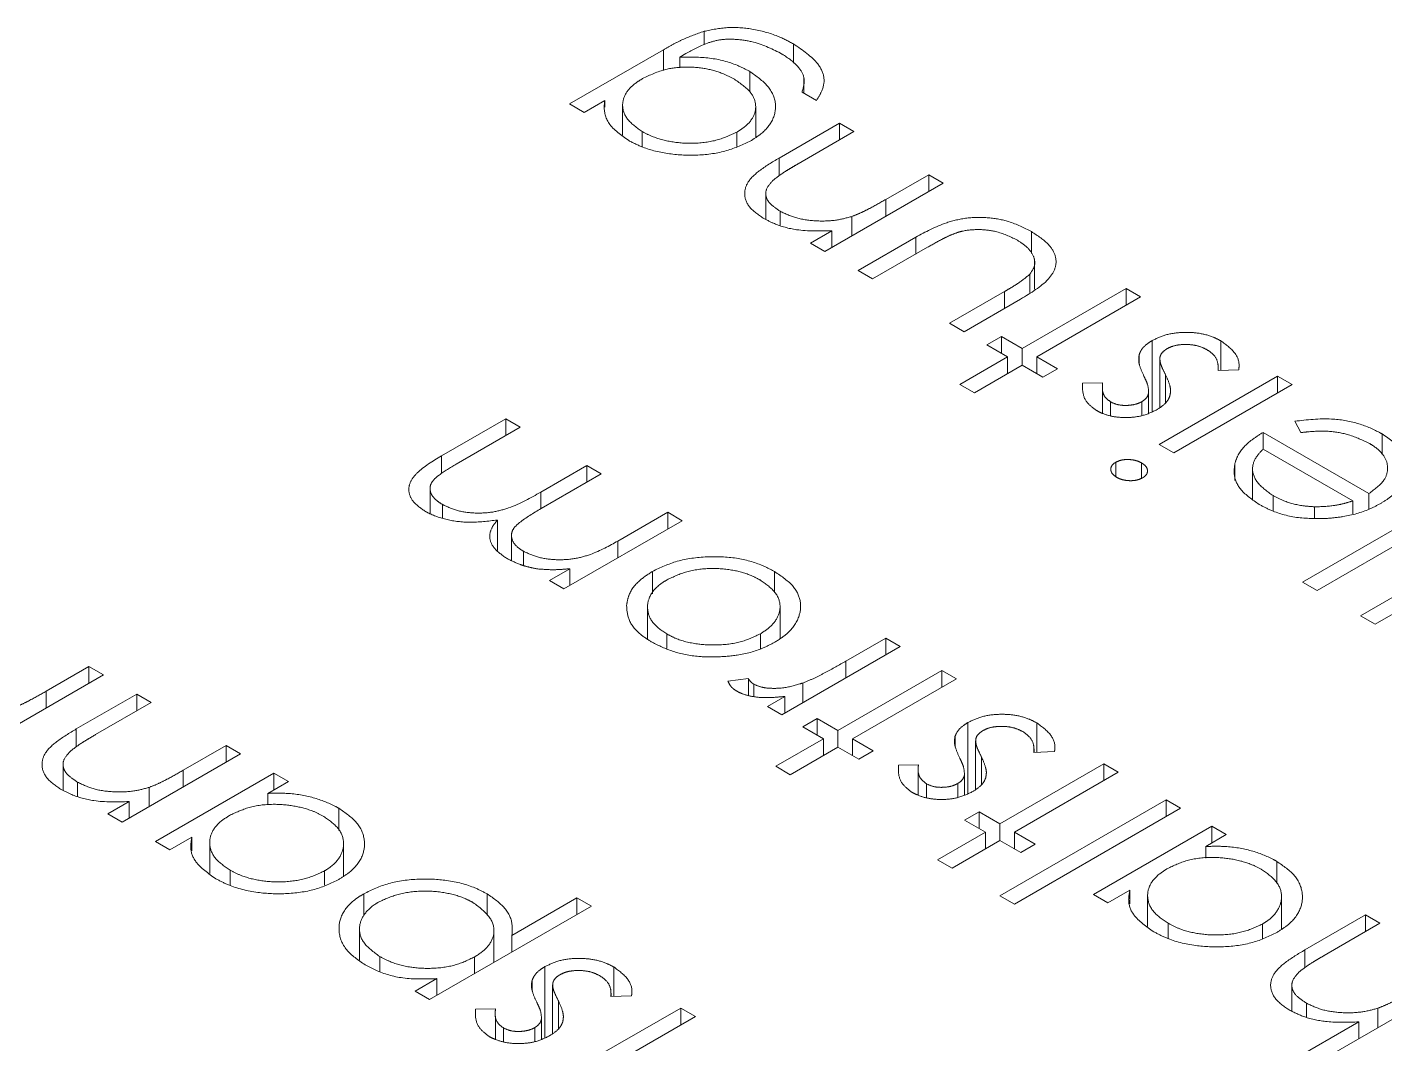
# Paper-space layout 'Blatt1' of a CAD drawing. Header units: millimetres. Extents: x 0 to 1189, y 0 to 841.
# Drawn here: x 925.444 to 926.071, y 253.261 to 253.731 of the extents above; entities that cross this region are included whole.
import ezdxf

# ---------------------------------------------------------------- set-up
doc = ezdxf.new("R2010")
doc.units = ezdxf.units.MM
doc.linetypes.add('PHANTOM', pattern=[12.7, 6.35, -1.27, 1.27, -1.27, 1.27, -1.27])

psp = doc.layouts.new('Blatt1')

# ---------------------------------------------------------------- linework, layer by layer
at = {"color": 7, "linetype": 'PHANTOM', "lineweight": 18}
for p, q in [((925.75674, 253.72885), (925.75674, 253.72261)), ((925.69457, 253.69526), (925.73797, 253.72032)), ((925.74549, 253.71691), (925.74833, 253.71854)), ((925.79808, 253.72302), (925.79808, 253.71407)), ((925.74549, 253.71691), (925.74549, 253.71201)), ((925.77783, 253.71034), (925.77783, 253.70089)), ((925.80285, 253.70032), (925.80285, 253.70748)), ((925.80874, 253.69692), (925.80202, 253.7008)), ((925.70128, 253.69138), (925.69457, 253.69526)), ((925.71085, 253.69691), (925.70128, 253.69138)), ((925.71085, 253.69691), (925.71085, 253.69372)), ((925.71911, 253.69482), (925.71911, 253.68083)), ((925.78059, 253.67978), (925.78059, 253.69424)), ((925.72815, 253.67546), (925.72815, 253.68252)), ((925.77189, 253.6823), (925.77189, 253.67564)), ((925.79137, 253.67028), (925.81929, 253.6864)), ((925.82601, 253.68252), (925.80029, 253.66767)), ((925.81929, 253.6864), (925.82601, 253.68252)), ((925.81929, 253.6864), (925.81929, 253.67865)), ((925.84078, 253.65117), (925.86055, 253.66258)), ((925.86055, 253.66258), (925.86727, 253.65871)), ((925.86055, 253.66258), (925.86055, 253.65483)), ((925.86727, 253.65871), (925.81258, 253.62714)), ((925.78525, 253.65344), (925.78525, 253.64191)), ((925.79198, 253.64567), (925.79198, 253.63922)), ((925.82507, 253.64329), (925.82507, 253.63434)), ((925.80586, 253.63101), (925.81573, 253.63671)), ((925.81573, 253.63671), (925.81573, 253.62895)), ((925.81258, 253.62714), (925.80586, 253.63101)), ((925.82793, 253.61827), (925.85455, 253.63364)), ((925.908, 253.6363), (925.908, 253.62611)), ((925.86001, 253.62904), (925.83464, 253.6144)), ((925.83464, 253.6144), (925.82793, 253.61827)), ((925.90943, 253.60974), (925.90943, 253.62328)), ((925.90723, 253.61654), (925.90723, 253.60816)), ((925.87014, 253.5939), (925.89551, 253.60855)), ((925.90372, 253.58227), (925.9517, 253.60997)), ((925.95841, 253.60609), (925.91044, 253.5784)), ((925.9517, 253.60997), (925.95841, 253.60609)), ((925.9517, 253.60997), (925.9517, 253.60221)), ((925.90299, 253.60511), (925.87686, 253.59003)), ((925.87686, 253.59003), (925.87014, 253.5939)), ((925.88741, 253.58393), (925.89413, 253.58781)), ((925.89413, 253.58781), (925.90372, 253.58227)), ((925.89413, 253.58006), (925.89413, 253.58781)), ((925.89701, 253.5784), (925.88741, 253.58393)), ((925.90372, 253.58227), (925.90372, 253.57452)), ((925.96372, 253.58589), (925.96372, 253.55307)), ((925.99554, 253.58576), (925.99554, 253.57215)), ((925.87494, 253.56566), (925.89701, 253.5784)), ((925.90372, 253.57452), (925.88166, 253.56178)), ((925.89701, 253.5784), (925.89701, 253.57064)), ((925.91332, 253.56898), (925.90372, 253.57452)), ((925.91044, 253.5784), (925.92003, 253.57286)), ((925.91044, 253.5784), (925.91044, 253.57064)), ((925.95781, 253.57954), (925.95781, 253.57544)), ((925.9673, 253.57744), (925.9673, 253.55496)), ((925.92003, 253.57286), (925.91332, 253.56898)), ((925.96705, 253.53796), (926.02173, 253.56953)), ((926.00377, 253.57246), (925.99425, 253.5721)), ((925.99431, 253.57211), (925.99431, 253.5737)), ((926.02173, 253.56953), (926.02845, 253.56566)), ((926.02173, 253.56953), (926.02173, 253.56178)), ((925.88166, 253.56178), (925.87494, 253.56566)), ((925.93165, 253.56627), (925.9409, 253.56635)), ((925.94084, 253.56304), (925.94084, 253.5523)), ((925.96216, 253.56166), (925.96216, 253.55244)), ((926.02845, 253.56566), (925.97376, 253.53409)), ((925.94459, 253.55757), (925.94459, 253.55123)), ((925.95906, 253.55772), (925.95906, 253.55122)), ((925.63549, 253.53266), (925.66511, 253.54976)), ((925.66511, 253.54976), (925.67183, 253.54588)), ((925.66511, 253.54976), (925.66511, 253.54201)), ((925.67183, 253.54588), (925.64218, 253.52876)), ((926.01502, 253.5435), (926.06395, 253.51525)), ((926.01502, 253.5435), (926.01502, 253.53575)), ((926.0325, 253.54338), (926.02966, 253.54863)), ((926.07002, 253.53321), (926.07002, 253.54277)), ((925.97376, 253.53409), (925.96705, 253.53796)), ((926.01502, 253.53575), (926.05653, 253.51178)), ((925.68126, 253.51588), (925.70253, 253.52816)), ((925.70925, 253.52428), (925.68144, 253.50823)), ((925.70253, 253.52816), (925.70925, 253.52428)), ((925.70253, 253.52816), (925.70253, 253.52041)), ((925.94693, 253.52967), (925.94693, 253.5231)), ((925.95892, 253.52936), (925.95892, 253.52229)), ((926.00199, 253.52911), (926.00199, 253.52118)), ((926.0102, 253.52602), (926.0102, 253.51265)), ((925.63017, 253.51815), (925.63017, 253.50598)), ((926.03325, 253.47427), (926.11, 253.51858)), ((926.01962, 253.50721), (926.01962, 253.51426)), ((926.11672, 253.5147), (926.03996, 253.47039)), ((926.05653, 253.51178), (926.05653, 253.50587)), ((926.06395, 253.51525), (926.06395, 253.50798)), ((925.63587, 253.51015), (925.63587, 253.50394)), ((925.71694, 253.49327), (925.73995, 253.50656)), ((925.73995, 253.50656), (925.74666, 253.50268)), ((925.73995, 253.50656), (925.73995, 253.4988)), ((926.03884, 253.50908), (926.03884, 253.5039)), ((925.66125, 253.50299), (925.66125, 253.48884)), ((925.74666, 253.50268), (925.69198, 253.47111)), ((925.66782, 253.49672), (925.66782, 253.48424)), ((925.67333, 253.48852), (925.67333, 253.48196)), ((925.68526, 253.47499), (925.69477, 253.48047)), ((925.69477, 253.48047), (925.69477, 253.47272)), ((925.69198, 253.47111), (925.68526, 253.47499)), ((925.7329, 253.47923), (925.7329, 253.46884)), ((925.78933, 253.47916), (925.78933, 253.46952)), ((926.03996, 253.47039), (926.03325, 253.47427)), ((926.06011, 253.45876), (926.08218, 253.4715)), ((926.08889, 253.46762), (926.06683, 253.45488)), ((925.73064, 253.46285), (925.73064, 253.44793)), ((925.79186, 253.44823), (925.79186, 253.46288)), ((926.06683, 253.45488), (926.06011, 253.45876)), ((925.73947, 253.44354), (925.73947, 253.45034)), ((925.78284, 253.45045), (925.78284, 253.44349)), ((925.82231, 253.43779), (925.84069, 253.4484)), ((925.84069, 253.4484), (925.8474, 253.44453)), ((925.84069, 253.4484), (925.84069, 253.44065)), ((925.8474, 253.44453), (925.79272, 253.41295)), ((925.47927, 253.4314), (925.42458, 253.39983)), ((925.45278, 253.42386), (925.47255, 253.43528)), ((925.47255, 253.43528), (925.47927, 253.4314)), ((925.47255, 253.43528), (925.47255, 253.42752)), ((925.76773, 253.42844), (925.77723, 253.42967)), ((925.77723, 253.42199), (925.77723, 253.42967)), ((925.81862, 253.40575), (925.86659, 253.43345)), ((925.87331, 253.42957), (925.82534, 253.40188)), ((925.86659, 253.43345), (925.87331, 253.42957)), ((925.86659, 253.43345), (925.86659, 253.42569)), ((925.77969, 253.42712), (925.77969, 253.42135)), ((925.80234, 253.42765), (925.80234, 253.41851)), ((925.46669, 253.40641), (925.49462, 253.42254)), ((925.50134, 253.41866), (925.47561, 253.40381)), ((925.49462, 253.42254), (925.50134, 253.41866)), ((925.49462, 253.42254), (925.49462, 253.41478)), ((925.786, 253.41683), (925.79405, 253.42148)), ((925.79405, 253.42148), (925.79405, 253.41373)), ((925.79272, 253.41295), (925.786, 253.41683)), ((925.80231, 253.40742), (925.80903, 253.41129)), ((925.80903, 253.41129), (925.81862, 253.40575)), ((925.80903, 253.40354), (925.80903, 253.41129)), ((925.81191, 253.40188), (925.80231, 253.40742)), ((925.81862, 253.40575), (925.81862, 253.398)), ((925.87862, 253.40937), (925.87862, 253.37655)), ((925.91044, 253.40924), (925.91044, 253.39563)), ((925.5161, 253.38731), (925.53588, 253.39872)), ((925.53588, 253.39872), (925.54259, 253.39484)), ((925.53588, 253.39872), (925.53588, 253.39097)), ((925.78984, 253.38914), (925.81191, 253.40188)), ((925.81191, 253.40188), (925.81191, 253.39412)), ((925.82534, 253.40188), (925.83493, 253.39634)), ((925.82534, 253.40188), (925.82534, 253.39412)), ((925.87271, 253.40302), (925.87271, 253.39892)), ((925.8822, 253.40092), (925.8822, 253.37844)), ((925.54259, 253.39484), (925.48791, 253.36327)), ((925.81862, 253.398), (925.79655, 253.38526)), ((925.82822, 253.39246), (925.81862, 253.398)), ((925.83493, 253.39634), (925.82822, 253.39246)), ((925.91867, 253.39594), (925.90915, 253.39559)), ((925.90921, 253.39559), (925.90921, 253.39718)), ((925.46058, 253.38958), (925.46058, 253.37805)), ((925.50326, 253.35441), (925.55794, 253.38598)), ((925.55794, 253.38598), (925.56466, 253.3821)), ((925.55794, 253.37823), (925.55794, 253.38598)), ((925.79655, 253.38526), (925.78984, 253.38914)), ((925.84655, 253.38975), (925.8558, 253.38983)), ((925.85574, 253.38652), (925.85574, 253.37579)), ((925.89346, 253.36255), (925.94143, 253.39025)), ((925.94814, 253.38637), (925.90017, 253.35868)), ((925.94143, 253.39025), (925.94814, 253.38637)), ((925.94143, 253.39025), (925.94143, 253.38249)), ((925.46731, 253.38181), (925.46731, 253.37536)), ((925.50039, 253.37943), (925.50039, 253.37048)), ((925.56466, 253.3821), (925.5552, 253.37664)), ((925.85949, 253.38106), (925.85949, 253.37472)), ((925.87395, 253.3812), (925.87395, 253.3747)), ((925.87706, 253.38514), (925.87706, 253.37592)), ((925.5552, 253.37664), (925.5552, 253.37127)), ((925.89346, 253.32932), (925.97021, 253.37363)), ((925.97021, 253.37363), (925.97693, 253.36975)), ((925.97021, 253.37363), (925.97021, 253.36588)), ((925.48119, 253.36715), (925.49105, 253.37284)), ((925.48791, 253.36327), (925.48119, 253.36715)), ((925.49105, 253.37284), (925.49105, 253.36509)), ((925.58796, 253.36976), (925.58796, 253.35945)), ((925.87715, 253.36421), (925.88386, 253.36809)), ((925.88386, 253.36809), (925.89346, 253.36255)), ((925.88386, 253.36034), (925.88386, 253.36809)), ((925.97693, 253.36975), (925.90017, 253.32544)), ((925.88674, 253.35868), (925.87715, 253.36421)), ((925.89346, 253.36255), (925.89346, 253.3548)), ((925.93663, 253.32987), (925.99132, 253.36145)), ((925.99132, 253.36145), (925.99803, 253.35757)), ((925.99132, 253.35369), (925.99132, 253.36145)), ((925.50997, 253.35053), (925.50326, 253.35441)), ((925.52009, 253.35638), (925.50997, 253.35053)), ((925.52009, 253.35638), (925.52009, 253.35008)), ((925.86467, 253.34594), (925.88674, 253.35868)), ((925.89346, 253.3548), (925.87139, 253.34206)), ((925.88674, 253.35868), (925.88674, 253.35092)), ((925.90305, 253.34926), (925.89346, 253.3548)), ((925.90017, 253.35868), (925.90977, 253.35314)), ((925.90017, 253.35868), (925.90017, 253.35092)), ((925.99803, 253.35757), (925.98858, 253.35211)), ((925.52832, 253.35389), (925.52832, 253.33961)), ((925.59019, 253.33836), (925.59019, 253.3534)), ((925.90977, 253.35314), (925.90305, 253.34926)), ((925.98858, 253.35211), (925.98858, 253.34673)), ((925.87139, 253.34206), (925.86467, 253.34594)), ((926.02133, 253.34523), (926.02133, 253.33492)), ((925.53777, 253.33416), (925.53777, 253.34114)), ((925.58137, 253.3408), (925.58137, 253.33416)), ((925.59953, 253.33023), (925.59953, 253.32019)), ((925.65653, 253.33018), (925.65653, 253.3203)), ((925.90017, 253.32544), (925.89346, 253.32932)), ((925.94335, 253.326), (925.93663, 253.32987)), ((925.95347, 253.33184), (925.94335, 253.326)), ((925.95347, 253.33184), (925.95347, 253.32554)), ((925.96169, 253.32936), (925.96169, 253.31508)), ((925.70474, 253.3245), (925.6299, 253.2813)), ((925.66796, 253.31103), (925.69802, 253.32838)), ((925.69802, 253.32838), (925.70474, 253.3245)), ((925.69802, 253.32838), (925.69802, 253.32062)), ((926.02356, 253.31383), (926.02356, 253.32887)), ((926.03439, 253.30434), (926.06232, 253.32046)), ((926.06232, 253.32046), (926.06903, 253.31658)), ((926.06232, 253.32046), (926.06232, 253.31271)), ((925.59752, 253.31388), (925.59752, 253.29952)), ((925.65965, 253.29848), (925.65965, 253.31326)), ((925.66796, 253.31103), (925.66796, 253.30327)), ((925.97114, 253.30962), (925.97114, 253.3166)), ((926.01475, 253.31626), (926.01475, 253.30963)), ((926.06903, 253.31658), (926.04331, 253.30173)), ((925.6069, 253.29438), (925.6069, 253.30122)), ((925.65065, 253.30103), (925.65065, 253.29328)), ((925.68318, 253.29655), (925.68318, 253.26372)), ((925.71501, 253.29642), (925.71501, 253.28281)), ((926.11029, 253.29277), (926.03353, 253.24846)), ((925.62319, 253.28518), (925.6333, 253.29102)), ((925.6333, 253.29102), (925.6333, 253.28326)), ((925.67727, 253.2902), (925.67727, 253.2861)), ((925.68676, 253.28809), (925.68676, 253.26562)), ((926.02832, 253.28749), (926.02832, 253.276)), ((925.6299, 253.2813), (925.62319, 253.28518)), ((925.72324, 253.28312), (925.71372, 253.28276)), ((925.71377, 253.28277), (925.71377, 253.28436)), ((926.03502, 253.27972), (926.03502, 253.2732)), ((925.65111, 253.27693), (925.66036, 253.27701)), ((925.6603, 253.2737), (925.6603, 253.26296)), ((925.69802, 253.24973), (925.74599, 253.27742)), ((925.75271, 253.27355), (925.70474, 253.24585)), ((925.74599, 253.27742), (925.75271, 253.27355)), ((925.74599, 253.27742), (925.74599, 253.26967)), ((926.06809, 253.27735), (926.06809, 253.2684)), ((925.66405, 253.26823), (925.66405, 253.26189)), ((925.67852, 253.26838), (925.67852, 253.26188)), ((925.68162, 253.27232), (925.68162, 253.2631)), ((926.02682, 253.25233), (926.05921, 253.27104)), ((926.05921, 253.27104), (926.05921, 253.26328))]:
    psp.add_line(p, q, dxfattribs=at)
at = {"color": 8, "linetype": 'PHANTOM', "lineweight": 18}
for p, q in [((925.73797, 253.72032), (925.73797, 253.71079)), ((925.79137, 253.67028), (925.79137, 253.662)), ((925.84078, 253.65117), (925.84078, 253.64341)), ((925.85455, 253.63364), (925.85455, 253.62589)), ((925.89551, 253.60855), (925.89551, 253.60079)), ((925.97, 253.57006), (925.97, 253.55711)), ((925.63549, 253.53266), (925.63549, 253.52449)), ((925.68126, 253.50811), (925.68126, 253.51588)), ((925.71694, 253.49327), (925.71694, 253.48552)), ((925.82231, 253.43779), (925.82231, 253.43004)), ((925.45278, 253.42386), (925.45278, 253.41611)), ((925.46669, 253.40641), (925.46669, 253.39813)), ((925.8849, 253.39354), (925.8849, 253.38059)), ((925.5161, 253.38731), (925.5161, 253.37955)), ((926.03439, 253.30434), (926.03439, 253.29607)), ((925.68946, 253.28072), (925.68946, 253.26777))]:
    psp.add_line(p, q, dxfattribs=at)
at = {"color": 7, "linetype": 'PHANTOM', "lineweight": 18}
for points, knots in [([(925.75674, 253.72885), (925.76031, 253.72959), (925.76748, 253.73107), (925.77966, 253.73015), (925.79008, 253.72724), (925.7957, 253.72427), (925.79808, 253.72302)], [0, 0, 0, 0, 0.24807, 0.49739, 0.787318, 1, 1, 1, 1]), ([(925.73797, 253.72032), (925.7394, 253.72112), (925.74225, 253.72274), (925.7482, 253.72584), (925.75333, 253.72765), (925.75674, 253.72885)], [0, 0, 0, 0, 0.250655, 0.501401, 1, 1, 1, 1]), ([(925.79201, 253.71877), (925.78779, 253.72084), (925.78147, 253.72395), (925.77125, 253.72533), (925.7641, 253.72516), (925.75617, 253.7229), (925.75147, 253.72028), (925.74833, 253.71854)], [0, 0, 0, 0, 0.323319, 0.484962, 0.612949, 0.741682, 1, 1, 1, 1]), ([(925.80202, 253.7008), (925.80263, 253.70288), (925.80376, 253.70674), (925.80053, 253.71288), (925.79572, 253.71652), (925.79245, 253.7185), (925.79201, 253.71877)], [0, 0, 0, 0, 0.315771, 0.58564, 0.944362, 1, 1, 1, 1]), ([(925.79808, 253.72302), (925.80233, 253.7201), (925.80902, 253.71551), (925.81285, 253.70748), (925.81162, 253.70165), (925.80955, 253.69826), (925.80874, 253.69692)], [0, 0, 0, 0, 0.395119, 0.622388, 0.851243, 1, 1, 1, 1]), ([(925.72833, 253.707), (925.73174, 253.70864), (925.73755, 253.71145), (925.74819, 253.71262), (925.7575, 253.7119), (925.76517, 253.70963), (925.76912, 253.70753), (925.77077, 253.70666)], [0, 0, 0, 0, 0.275164, 0.468794, 0.662379, 0.858939, 1, 1, 1, 1]), ([(925.74549, 253.71691), (925.75015, 253.71695), (925.75948, 253.71705), (925.7706, 253.71408), (925.77594, 253.71131), (925.77783, 253.71034)], [0, 0, 0, 0, 0.391387, 0.784893, 1, 1, 1, 1]), ([(925.72815, 253.68252), (925.72574, 253.68424), (925.72092, 253.6877), (925.71844, 253.69414), (925.72008, 253.70014), (925.72403, 253.70435), (925.72725, 253.70633), (925.72833, 253.707)], [0, 0, 0, 0, 0.241374, 0.48422, 0.700699, 0.899477, 1, 1, 1, 1]), ([(925.77077, 253.70666), (925.77357, 253.70475), (925.77849, 253.7014), (925.78104, 253.69522), (925.78018, 253.68961), (925.77654, 253.68522), (925.77314, 253.68308), (925.77189, 253.6823)], [0, 0, 0, 0, 0.27193, 0.476717, 0.681474, 0.882412, 1, 1, 1, 1]), ([(925.77783, 253.71034), (925.78088, 253.70816), (925.78699, 253.70381), (925.79055, 253.69553), (925.78897, 253.68759), (925.78398, 253.68182), (925.77978, 253.67917), (925.77834, 253.67826)], [0, 0, 0, 0, 0.233851, 0.468057, 0.697751, 0.895949, 1, 1, 1, 1]), ([(925.72197, 253.67833), (925.71842, 253.68084), (925.71178, 253.68554), (925.71037, 253.69254), (925.71076, 253.6961), (925.71085, 253.69691)], [0, 0, 0, 0, 0.470552, 0.880814, 1, 1, 1, 1]), ([(925.77189, 253.6823), (925.76899, 253.68093), (925.76317, 253.6782), (925.75225, 253.67676), (925.74173, 253.67751), (925.73361, 253.67967), (925.72963, 253.68175), (925.72815, 253.68252)], [0, 0, 0, 0, 0.228986, 0.4596002, 0.6688092, 0.8766686, 1, 1, 1, 1]), ([(925.77834, 253.67826), (925.77477, 253.67658), (925.76763, 253.67319), (925.75407, 253.67122), (925.74056, 253.6719), (925.72952, 253.67449), (925.72407, 253.67726), (925.72197, 253.67833)], [0, 0, 0, 0, 0.219788, 0.440399, 0.651812, 0.865527, 1, 1, 1, 1]), ([(925.78409, 253.64247), (925.78179, 253.64407), (925.77715, 253.64728), (925.77492, 253.65329), (925.77646, 253.65929), (925.78251, 253.66496), (925.78819, 253.66837), (925.79137, 253.67028)], [0, 0, 0, 0, 0.192873, 0.387811, 0.555674, 0.751379, 1, 1, 1, 1]), ([(925.80029, 253.66767), (925.79925, 253.66707), (925.79718, 253.66586), (925.79308, 253.66342), (925.79041, 253.66138), (925.78864, 253.66003)], [0, 0, 0, 0, 0.250355, 0.500734, 1, 1, 1, 1]), ([(925.78864, 253.66003), (925.78736, 253.65861), (925.7852, 253.65623), (925.78511, 253.65242), (925.78716, 253.64884), (925.79019, 253.64685), (925.79198, 253.64567)], [0, 0, 0, 0, 0.299249, 0.502337, 0.705426, 1, 1, 1, 1]), ([(925.82507, 253.64329), (925.8265, 253.64386), (925.82937, 253.645), (925.83457, 253.64767), (925.8383, 253.64977), (925.84078, 253.65117)], [0, 0, 0, 0, 0.250735, 0.501143, 1, 1, 1, 1]), ([(925.79198, 253.64567), (925.79441, 253.64452), (925.79927, 253.6422), (925.80863, 253.641), (925.81758, 253.64124), (925.82274, 253.64265), (925.82507, 253.64329)], [0, 0, 0, 0, 0.261435, 0.52358, 0.785008, 1, 1, 1, 1]), ([(925.85455, 253.63364), (925.85904, 253.63613), (925.86596, 253.63996), (925.87805, 253.64286), (925.88815, 253.64299), (925.89885, 253.64097), (925.90464, 253.63801), (925.908, 253.6363)], [0, 0, 0, 0, 0.300829, 0.463322, 0.626417, 0.783814, 1, 1, 1, 1]), ([(925.81573, 253.63671), (925.81022, 253.63655), (925.80088, 253.63628), (925.79022, 253.63927), (925.78576, 253.6416), (925.78409, 253.64247)], [0, 0, 0, 0, 0.473795, 0.804299, 1, 1, 1, 1]), ([(925.90122, 253.63246), (925.8981, 253.63396), (925.89302, 253.63641), (925.88393, 253.63746), (925.87809, 253.63699), (925.8751, 253.63625), (925.87445, 253.63609)], [0, 0, 0, 0, 0.408788, 0.667195, 0.926579, 1, 1, 1, 1]), ([(925.87445, 253.63609), (925.8731, 253.63561), (925.8704, 253.63463), (925.86564, 253.63222), (925.86226, 253.63031), (925.86001, 253.62904)], [0, 0, 0, 0, 0.251532, 0.502209, 1, 1, 1, 1]), ([(925.90723, 253.61654), (925.90815, 253.61786), (925.90999, 253.62052), (925.90926, 253.62511), (925.90625, 253.62924), (925.90277, 253.63147), (925.90122, 253.63246)], [0, 0, 0, 0, 0.242163, 0.486159, 0.771227, 1, 1, 1, 1]), ([(925.908, 253.6363), (925.91093, 253.63439), (925.91602, 253.63106), (925.91957, 253.62499), (925.91946, 253.61935), (925.91472, 253.61212), (925.90775, 253.60796), (925.90299, 253.60511)], [0, 0, 0, 0, 0.211376, 0.366997, 0.522847, 0.673765, 1, 1, 1, 1]), ([(925.89551, 253.60855), (925.89658, 253.60917), (925.89871, 253.61042), (925.90287, 253.61297), (925.90549, 253.61511), (925.90723, 253.61654)], [0, 0, 0, 0, 0.2505689, 0.5011921, 1, 1, 1, 1]), ([(925.96372, 253.58589), (925.96576, 253.58688), (925.96986, 253.58888), (925.97761, 253.5899), (925.98523, 253.58956), (925.99132, 253.58798), (925.99437, 253.58638), (925.99554, 253.58576)], [0, 0, 0, 0, 0.22367, 0.4495086, 0.6513429, 0.865495, 1, 1, 1, 1]), ([(925.95781, 253.57954), (925.95806, 253.58013), (925.95879, 253.5819), (925.96086, 253.58409), (925.96299, 253.58543), (925.96372, 253.58589)], [0, 0, 0, 0, 0.251923, 0.743774, 1, 1, 1, 1]), ([(925.97072, 253.58218), (925.97027, 253.58189), (925.96901, 253.58108), (925.96777, 253.57967), (925.96747, 253.57854), (925.96735, 253.5781)], [0, 0, 0, 0, 0.252225, 0.710364, 1, 1, 1, 1]), ([(925.98917, 253.58168), (925.98795, 253.58228), (925.98554, 253.58347), (925.98091, 253.5842), (925.97659, 253.58412), (925.97305, 253.58336), (925.97143, 253.58254), (925.97072, 253.58218)], [0, 0, 0, 0, 0.233656, 0.459577, 0.684969, 0.861969, 1, 1, 1, 1]), ([(925.99425, 253.5721), (925.99429, 253.57316), (925.99436, 253.57563), (925.99287, 253.57909), (925.99024, 253.58094), (925.98917, 253.58168)], [0, 0, 0, 0, 0.309246, 0.7207219, 1, 1, 1, 1]), ([(925.99554, 253.58576), (925.99793, 253.58402), (926.00253, 253.58066), (926.00422, 253.5757), (926.00386, 253.57307), (926.00377, 253.57246)], [0, 0, 0, 0, 0.454404, 0.874013, 1, 1, 1, 1]), ([(925.95999, 253.56942), (925.95924, 253.57105), (925.95811, 253.57351), (925.95739, 253.57692), (925.95767, 253.57866), (925.95781, 253.57954)], [0, 0, 0, 0, 0.4913978, 0.7429097, 1, 1, 1, 1]), ([(925.96735, 253.5781), (925.96736, 253.57735), (925.96739, 253.57586), (925.96842, 253.57318), (925.96939, 253.57126), (925.97, 253.57006)], [0, 0, 0, 0, 0.27177, 0.54243, 1, 1, 1, 1]), ([(925.96216, 253.56166), (925.9621, 253.56297), (925.96201, 253.56495), (925.96091, 253.56751), (925.96029, 253.56878), (925.95999, 253.56942)], [0, 0, 0, 0, 0.4970089, 0.7482249, 1, 1, 1, 1]), ([(925.97, 253.57006), (925.97071, 253.5685), (925.97178, 253.56613), (925.97244, 253.56283), (925.97212, 253.56116), (925.97196, 253.56031)], [0, 0, 0, 0, 0.49057, 0.742185, 1, 1, 1, 1]), ([(925.93787, 253.5537), (925.93627, 253.55493), (925.93268, 253.55769), (925.93152, 253.56227), (925.93162, 253.56521), (925.93165, 253.56627)], [0, 0, 0, 0, 0.341461, 0.76106, 1, 1, 1, 1]), ([(925.9409, 253.56635), (925.94082, 253.56544), (925.94062, 253.5633), (925.94133, 253.56011), (925.9436, 253.55834), (925.94459, 253.55757)], [0, 0, 0, 0, 0.296913, 0.693712, 1, 1, 1, 1]), ([(925.95906, 253.55772), (925.95948, 253.558), (925.96064, 253.55875), (925.96171, 253.56012), (925.96203, 253.5612), (925.96216, 253.56166)], [0, 0, 0, 0, 0.2523996, 0.6862494, 1, 1, 1, 1]), ([(925.94459, 253.55757), (925.94563, 253.55709), (925.94763, 253.55617), (925.95133, 253.55586), (925.95473, 253.55611), (925.95733, 253.55682), (925.9586, 253.55748), (925.95906, 253.55772)], [0, 0, 0, 0, 0.245741, 0.47255, 0.679141, 0.88501, 1, 1, 1, 1]), ([(925.97196, 253.56031), (925.97172, 253.55971), (925.97123, 253.55852), (925.96947, 253.5563), (925.96741, 253.55492), (925.96604, 253.554)], [0, 0, 0, 0, 0.251805, 0.50446, 1, 1, 1, 1]), ([(925.96604, 253.554), (925.96387, 253.55295), (925.96, 253.55108), (925.9528, 253.55016), (925.9462, 253.55052), (925.94113, 253.55196), (925.9387, 253.55326), (925.93787, 253.5537)], [0, 0, 0, 0, 0.267155, 0.475523, 0.683728, 0.892841, 1, 1, 1, 1]), ([(926.02966, 253.54863), (926.03535, 253.5493), (926.04515, 253.55045), (926.0589, 253.54799), (926.06615, 253.54492), (926.06956, 253.54302), (926.07002, 253.54277)], [0, 0, 0, 0, 0.391548, 0.674233, 0.956559, 1, 1, 1, 1]), ([(926.00199, 253.52911), (926.00244, 253.53047), (926.00374, 253.53441), (926.00847, 253.53936), (926.01327, 253.5424), (926.01502, 253.5435)], [0, 0, 0, 0, 0.251723, 0.727957, 1, 1, 1, 1]), ([(926.06414, 253.5384), (926.06109, 253.53985), (926.05562, 253.54244), (926.04573, 253.54427), (926.03812, 253.54401), (926.03379, 253.54352), (926.0325, 253.54338)], [0, 0, 0, 0, 0.343122, 0.613716, 0.88511, 1, 1, 1, 1]), ([(926.07002, 253.54277), (926.07357, 253.54034), (926.07955, 253.53626), (926.08248, 253.52828), (926.08063, 253.5208), (926.07567, 253.5146), (926.07097, 253.51164), (926.06938, 253.51063)], [0, 0, 0, 0, 0.261552, 0.440947, 0.663912, 0.885998, 1, 1, 1, 1]), ([(926.06395, 253.51525), (926.06661, 253.5172), (926.07119, 253.52054), (926.07302, 253.52656), (926.07185, 253.53187), (926.06824, 253.53585), (926.06515, 253.53778), (926.06414, 253.5384)], [0, 0, 0, 0, 0.2841006, 0.4889236, 0.693404, 0.9002739, 1, 1, 1, 1]), ([(925.62798, 253.50695), (925.62592, 253.50837), (925.62212, 253.51099), (925.61999, 253.51592), (925.62065, 253.52062), (925.62539, 253.52661), (925.63136, 253.53019), (925.63549, 253.53266)], [0, 0, 0, 0, 0.185299, 0.3429, 0.500687, 0.654641, 1, 1, 1, 1]), ([(925.94693, 253.52967), (925.94779, 253.53006), (925.94943, 253.5308), (925.95265, 253.53103), (925.95578, 253.53072), (925.95781, 253.52995), (925.95876, 253.52945), (925.95892, 253.52936)], [0, 0, 0, 0, 0.24221, 0.46366, 0.709146, 0.950532, 1, 1, 1, 1]), ([(926.01962, 253.51426), (926.01705, 253.51611), (926.01207, 253.5197), (926.00938, 253.5263), (926.01127, 253.53179), (926.01396, 253.53463), (926.01502, 253.53575)], [0, 0, 0, 0, 0.301304, 0.585442, 0.836766, 1, 1, 1, 1]), ([(925.64218, 253.52876), (925.63945, 253.52716), (925.63532, 253.52472), (925.63101, 253.52104), (925.62986, 253.51794), (925.63051, 253.5149), (925.63262, 253.5122), (925.63487, 253.51078), (925.63587, 253.51015)], [0, 0, 0, 0, 0.309663, 0.468499, 0.60218, 0.735625, 0.883553, 1, 1, 1, 1]), ([(925.94741, 253.52271), (925.94669, 253.5232), (925.9453, 253.52415), (925.94456, 253.52599), (925.94474, 253.52775), (925.94584, 253.52897), (925.94669, 253.52952), (925.94693, 253.52967)], [0, 0, 0, 0, 0.245656, 0.479012, 0.712158, 0.921537, 1, 1, 1, 1]), ([(925.95892, 253.52936), (925.95961, 253.52888), (925.96107, 253.52788), (925.96178, 253.52596), (925.96142, 253.52412), (925.96027, 253.52304), (925.95953, 253.52255), (925.9594, 253.52247)], [0, 0, 0, 0, 0.242285, 0.511418, 0.745084, 0.956781, 1, 1, 1, 1]), ([(926.01325, 253.51018), (926.01013, 253.51232), (926.00437, 253.51626), (926.00125, 253.52317), (926.00176, 253.52731), (926.00199, 253.52911)], [0, 0, 0, 0, 0.400509, 0.739205, 1, 1, 1, 1]), ([(925.9594, 253.52247), (925.95852, 253.52207), (925.95684, 253.52131), (925.95376, 253.52108), (925.95082, 253.52135), (925.94873, 253.52201), (925.94768, 253.52257), (925.94741, 253.52271)], [0, 0, 0, 0, 0.248201, 0.475302, 0.677901, 0.915893, 1, 1, 1, 1]), ([(925.63587, 253.51015), (925.63806, 253.50912), (925.64247, 253.50705), (925.65085, 253.50597), (925.65917, 253.50641), (925.67007, 253.50944), (925.67663, 253.51321), (925.68126, 253.51588)], [0, 0, 0, 0, 0.159725, 0.320459, 0.475697, 0.629392, 1, 1, 1, 1]), ([(926.03884, 253.50908), (926.03703, 253.50921), (926.03202, 253.50956), (926.02525, 253.51133), (926.02123, 253.51342), (926.01962, 253.51426)], [0, 0, 0, 0, 0.251633, 0.698876, 1, 1, 1, 1]), ([(926.05653, 253.51178), (926.05515, 253.51138), (926.05239, 253.51056), (926.04658, 253.5093), (926.04193, 253.50917), (926.03884, 253.50908)], [0, 0, 0, 0, 0.251285, 0.502858, 1, 1, 1, 1]), ([(925.66125, 253.50299), (925.65695, 253.50245), (925.64921, 253.50148), (925.63779, 253.50283), (925.63128, 253.50517), (925.62835, 253.50675), (925.62798, 253.50695)], [0, 0, 0, 0, 0.366652, 0.661648, 0.957796, 1, 1, 1, 1]), ([(925.68144, 253.50823), (925.6779, 253.50619), (925.67299, 253.50335), (925.66825, 253.4989), (925.66745, 253.4956), (925.66855, 253.49237), (925.67084, 253.49007), (925.67274, 253.48888), (925.67333, 253.48852)], [0, 0, 0, 0, 0.372296, 0.517393, 0.664104, 0.791503, 0.936098, 1, 1, 1, 1]), ([(926.04482, 253.50373), (926.04027, 253.50365), (926.03113, 253.50349), (926.02027, 253.50647), (926.01508, 253.50921), (926.01325, 253.51018)], [0, 0, 0, 0, 0.390233, 0.784273, 1, 1, 1, 1]), ([(926.06938, 253.51063), (926.06766, 253.50973), (926.06261, 253.50706), (926.05405, 253.50463), (926.04721, 253.50396), (926.04482, 253.50373)], [0, 0, 0, 0, 0.251369, 0.73816, 1, 1, 1, 1]), ([(925.66544, 253.48532), (925.66337, 253.48681), (925.65958, 253.48952), (925.65724, 253.49451), (925.65816, 253.49907), (925.66027, 253.50175), (925.66125, 253.50299)], [0, 0, 0, 0, 0.296249, 0.540556, 0.787035, 1, 1, 1, 1]), ([(925.67333, 253.48852), (925.67554, 253.48751), (925.67996, 253.48547), (925.6884, 253.4844), (925.69682, 253.48484), (925.70694, 253.48769), (925.71293, 253.49104), (925.71694, 253.49327)], [0, 0, 0, 0, 0.16767, 0.336022, 0.502878, 0.667384, 1, 1, 1, 1]), ([(925.7329, 253.47923), (925.73655, 253.48098), (925.74388, 253.48448), (925.75788, 253.48635), (925.77173, 253.48582), (925.78237, 253.48285), (925.78748, 253.48014), (925.78933, 253.47916)], [0, 0, 0, 0, 0.224482, 0.450196, 0.668113, 0.879785, 1, 1, 1, 1]), ([(925.67949, 253.48041), (925.67818, 253.48068), (925.67557, 253.48122), (925.67064, 253.48269), (925.66752, 253.48427), (925.66544, 253.48532)], [0, 0, 0, 0, 0.251111, 0.502749, 1, 1, 1, 1]), ([(925.69477, 253.48047), (925.6935, 253.48036), (925.69096, 253.48013), (925.68583, 253.4799), (925.68202, 253.48021), (925.67949, 253.48041)], [0, 0, 0, 0, 0.251044, 0.502339, 1, 1, 1, 1]), ([(925.73966, 253.47538), (925.74256, 253.47674), (925.74837, 253.47946), (925.7594, 253.48094), (925.76988, 253.48013), (925.77766, 253.47791), (925.78132, 253.47597), (925.78264, 253.47526)], [0, 0, 0, 0, 0.23242, 0.46615, 0.68748, 0.887416, 1, 1, 1, 1]), ([(925.72095, 253.46368), (925.7212, 253.46513), (925.72185, 253.46905), (925.72576, 253.47458), (925.73076, 253.47783), (925.7329, 253.47923)], [0, 0, 0, 0, 0.251653, 0.678904, 1, 1, 1, 1]), ([(925.73947, 253.45034), (925.73718, 253.45193), (925.73258, 253.45512), (925.73026, 253.46116), (925.73094, 253.46734), (925.73464, 253.4722), (925.73844, 253.4746), (925.73966, 253.47538)], [0, 0, 0, 0, 0.221217, 0.444302, 0.648013, 0.886648, 1, 1, 1, 1]), ([(925.78264, 253.47526), (925.78508, 253.47356), (925.78998, 253.47012), (925.79249, 253.46375), (925.791, 253.45773), (925.78737, 253.45331), (925.78398, 253.45117), (925.78284, 253.45045)], [0, 0, 0, 0, 0.2387831, 0.4796468, 0.6851244, 0.8937993, 1, 1, 1, 1]), ([(925.78933, 253.47916), (925.79256, 253.47696), (925.79849, 253.47292), (925.8018, 253.46534), (925.80101, 253.4578), (925.79668, 253.4512), (925.7915, 253.44784), (925.78951, 253.44655)], [0, 0, 0, 0, 0.236257, 0.432948, 0.628992, 0.857262, 1, 1, 1, 1]), ([(925.73272, 253.44648), (925.73087, 253.44767), (925.72611, 253.45072), (925.72135, 253.45667), (925.72108, 253.46143), (925.72095, 253.46368)], [0, 0, 0, 0, 0.251954, 0.647563, 1, 1, 1, 1]), ([(925.78284, 253.45045), (925.78005, 253.4491), (925.77444, 253.44639), (925.76383, 253.445), (925.75316, 253.44541), (925.74486, 253.44751), (925.7408, 253.44964), (925.73947, 253.45034)], [0, 0, 0, 0, 0.22491, 0.451921, 0.657742, 0.887885, 1, 1, 1, 1]), ([(925.76261, 253.43968), (925.75983, 253.43969), (925.75289, 253.43973), (925.7421, 253.44181), (925.73583, 253.44494), (925.73272, 253.44648)], [0, 0, 0, 0, 0.252154, 0.629895, 1, 1, 1, 1]), ([(925.78951, 253.44655), (925.78764, 253.44557), (925.78259, 253.44292), (925.77328, 253.44034), (925.7658, 253.43988), (925.76261, 253.43968)], [0, 0, 0, 0, 0.251607, 0.681031, 1, 1, 1, 1]), ([(925.80234, 253.42765), (925.80417, 253.42839), (925.80782, 253.42987), (925.81441, 253.43331), (925.81915, 253.436), (925.82231, 253.43779)], [0, 0, 0, 0, 0.251049, 0.501484, 1, 1, 1, 1]), ([(925.77969, 253.42712), (925.77941, 253.42731), (925.77884, 253.42768), (925.77799, 253.42853), (925.77753, 253.42921), (925.77723, 253.42967)], [0, 0, 0, 0, 0.251478, 0.503507, 1, 1, 1, 1]), ([(925.43707, 253.41599), (925.43851, 253.41656), (925.44138, 253.41769), (925.44658, 253.42036), (925.4503, 253.42246), (925.45278, 253.42386)], [0, 0, 0, 0, 0.250735, 0.501143, 1, 1, 1, 1]), ([(925.7717, 253.42398), (925.77121, 253.4243), (925.77023, 253.42494), (925.76876, 253.42641), (925.76814, 253.42763), (925.76773, 253.42844)], [0, 0, 0, 0, 0.251712, 0.504169, 1, 1, 1, 1]), ([(925.79405, 253.42148), (925.79166, 253.42122), (925.78686, 253.4207), (925.77989, 253.42109), (925.77474, 253.4224), (925.77246, 253.42358), (925.7717, 253.42398)], [0, 0, 0, 0, 0.30604, 0.614744, 0.870395, 1, 1, 1, 1]), ([(925.77969, 253.42712), (925.78082, 253.42661), (925.78309, 253.4256), (925.78764, 253.4251), (925.79381, 253.42525), (925.79876, 253.42648), (925.80187, 253.4275), (925.80234, 253.42765)], [0, 0, 0, 0, 0.1750093, 0.3504039, 0.5581197, 0.9333065, 1, 1, 1, 1]), ([(925.87862, 253.40937), (925.88066, 253.41036), (925.88476, 253.41236), (925.89251, 253.41338), (925.90013, 253.41304), (925.90622, 253.41146), (925.90927, 253.40986), (925.91044, 253.40924)], [0, 0, 0, 0, 0.22367, 0.449509, 0.651343, 0.865495, 1, 1, 1, 1]), ([(925.45942, 253.37861), (925.45712, 253.3802), (925.45248, 253.38342), (925.45024, 253.38943), (925.45179, 253.39543), (925.45784, 253.40109), (925.46352, 253.40451), (925.46669, 253.40641)], [0, 0, 0, 0, 0.192873, 0.387811, 0.555674, 0.751379, 1, 1, 1, 1]), ([(925.87271, 253.40302), (925.87296, 253.40362), (925.87369, 253.40538), (925.87575, 253.40757), (925.87789, 253.40891), (925.87862, 253.40937)], [0, 0, 0, 0, 0.251923, 0.743774, 1, 1, 1, 1]), ([(925.88562, 253.40566), (925.88517, 253.40537), (925.88391, 253.40456), (925.88267, 253.40316), (925.88236, 253.40202), (925.88224, 253.40158)], [0, 0, 0, 0, 0.252225, 0.710364, 1, 1, 1, 1]), ([(925.90407, 253.40517), (925.90285, 253.40577), (925.90044, 253.40695), (925.89581, 253.40769), (925.89148, 253.4076), (925.88795, 253.40684), (925.88633, 253.40602), (925.88562, 253.40566)], [0, 0, 0, 0, 0.233656, 0.459577, 0.684969, 0.861969, 1, 1, 1, 1]), ([(925.90915, 253.39559), (925.90918, 253.39665), (925.90925, 253.39911), (925.90776, 253.40258), (925.90513, 253.40442), (925.90407, 253.40517)], [0, 0, 0, 0, 0.309246, 0.7207219, 1, 1, 1, 1]), ([(925.91044, 253.40924), (925.91283, 253.4075), (925.91742, 253.40414), (925.91911, 253.39918), (925.91875, 253.39655), (925.91867, 253.39594)], [0, 0, 0, 0, 0.454404, 0.874013, 1, 1, 1, 1]), ([(925.47561, 253.40381), (925.47458, 253.4032), (925.47251, 253.40199), (925.46841, 253.39955), (925.46574, 253.39752), (925.46396, 253.39617)], [0, 0, 0, 0, 0.2503547, 0.500734, 1, 1, 1, 1]), ([(925.87488, 253.3929), (925.87414, 253.39453), (925.87301, 253.39699), (925.87229, 253.4004), (925.87257, 253.40214), (925.87271, 253.40302)], [0, 0, 0, 0, 0.491398, 0.74291, 1, 1, 1, 1]), ([(925.88224, 253.40158), (925.88226, 253.40084), (925.88229, 253.39935), (925.88332, 253.39666), (925.88429, 253.39475), (925.8849, 253.39354)], [0, 0, 0, 0, 0.27177, 0.54243, 1, 1, 1, 1]), ([(925.46396, 253.39617), (925.46268, 253.39475), (925.46053, 253.39237), (925.46044, 253.38855), (925.46249, 253.38498), (925.46552, 253.38299), (925.46731, 253.38181)], [0, 0, 0, 0, 0.299249, 0.502337, 0.705426, 1, 1, 1, 1]), ([(925.87706, 253.38514), (925.877, 253.38645), (925.87691, 253.38843), (925.87581, 253.39099), (925.87519, 253.39227), (925.87488, 253.3929)], [0, 0, 0, 0, 0.497009, 0.748225, 1, 1, 1, 1]), ([(925.8849, 253.39354), (925.8856, 253.39198), (925.88667, 253.38961), (925.88734, 253.38631), (925.88702, 253.38464), (925.88686, 253.38379)], [0, 0, 0, 0, 0.49057, 0.742185, 1, 1, 1, 1]), ([(925.50039, 253.37943), (925.50183, 253.38), (925.5047, 253.38114), (925.5099, 253.38381), (925.51362, 253.38591), (925.5161, 253.38731)], [0, 0, 0, 0, 0.250735, 0.501143, 1, 1, 1, 1]), ([(925.85277, 253.37718), (925.85116, 253.37841), (925.84758, 253.38117), (925.84641, 253.38576), (925.84651, 253.38869), (925.84655, 253.38975)], [0, 0, 0, 0, 0.341461, 0.76106, 1, 1, 1, 1]), ([(925.8558, 253.38983), (925.85571, 253.38892), (925.85552, 253.38678), (925.85623, 253.3836), (925.8585, 253.38183), (925.85949, 253.38106)], [0, 0, 0, 0, 0.296913, 0.693712, 1, 1, 1, 1]), ([(925.46731, 253.38181), (925.46974, 253.38065), (925.4746, 253.37833), (925.48395, 253.37714), (925.49291, 253.37738), (925.49807, 253.37879), (925.50039, 253.37943)], [0, 0, 0, 0, 0.261435, 0.52358, 0.785008, 1, 1, 1, 1]), ([(925.85949, 253.38106), (925.86053, 253.38058), (925.86252, 253.37965), (925.86623, 253.37934), (925.86963, 253.37959), (925.87223, 253.38031), (925.8735, 253.38097), (925.87395, 253.3812)], [0, 0, 0, 0, 0.245741, 0.47255, 0.679141, 0.88501, 1, 1, 1, 1]), ([(925.87395, 253.3812), (925.87438, 253.38148), (925.87554, 253.38223), (925.87661, 253.38361), (925.87692, 253.38469), (925.87706, 253.38514)], [0, 0, 0, 0, 0.2524, 0.686249, 1, 1, 1, 1]), ([(925.88686, 253.38379), (925.88662, 253.3832), (925.88613, 253.382), (925.88437, 253.37978), (925.8823, 253.3784), (925.88094, 253.37748)], [0, 0, 0, 0, 0.251805, 0.50446, 1, 1, 1, 1]), ([(925.49105, 253.37284), (925.48555, 253.37269), (925.4762, 253.37242), (925.46555, 253.37541), (925.46108, 253.37774), (925.45942, 253.37861)], [0, 0, 0, 0, 0.4737949, 0.8042993, 1, 1, 1, 1]), ([(925.5552, 253.37664), (925.55819, 253.37672), (925.56536, 253.37689), (925.57645, 253.37501), (925.58395, 253.37198), (925.58744, 253.37005), (925.58796, 253.36976)], [0, 0, 0, 0, 0.248477, 0.596037, 0.940488, 1, 1, 1, 1]), ([(925.88094, 253.37748), (925.87876, 253.37643), (925.87489, 253.37456), (925.8677, 253.37364), (925.86109, 253.37401), (925.85602, 253.37544), (925.85359, 253.37674), (925.85277, 253.37718)], [0, 0, 0, 0, 0.267155, 0.475523, 0.683728, 0.892841, 1, 1, 1, 1]), ([(925.53744, 253.36639), (925.54033, 253.36778), (925.54616, 253.37057), (925.55707, 253.37196), (925.56739, 253.37104), (925.57542, 253.36892), (925.57946, 253.36683), (925.581, 253.36602)], [0, 0, 0, 0, 0.2309481, 0.4642702, 0.6645476, 0.871579, 1, 1, 1, 1]), ([(925.58796, 253.36976), (925.59104, 253.36764), (925.59722, 253.36337), (925.60037, 253.35532), (925.5994, 253.34729), (925.59456, 253.34102), (925.5897, 253.33794), (925.58802, 253.33688)], [0, 0, 0, 0, 0.225298, 0.452553, 0.657656, 0.881504, 1, 1, 1, 1]), ([(925.53777, 253.34114), (925.5353, 253.34282), (925.53034, 253.34621), (925.52783, 253.35262), (925.52881, 253.35882), (925.53271, 253.36342), (925.53624, 253.36564), (925.53744, 253.36639)], [0, 0, 0, 0, 0.233212, 0.46823, 0.678485, 0.89089, 1, 1, 1, 1]), ([(925.581, 253.36602), (925.58341, 253.36431), (925.58824, 253.36087), (925.59078, 253.35442), (925.58944, 253.34817), (925.58579, 253.3436), (925.5824, 253.34145), (925.58137, 253.3408)], [0, 0, 0, 0, 0.2353134, 0.4722157, 0.6874282, 0.9057323, 1, 1, 1, 1]), ([(925.53114, 253.33721), (925.52763, 253.33967), (925.52164, 253.34386), (925.51907, 253.35093), (925.51979, 253.35475), (925.52009, 253.35638)], [0, 0, 0, 0, 0.4500648, 0.7664442, 1, 1, 1, 1]), ([(925.98858, 253.35211), (925.99156, 253.35218), (925.99873, 253.35236), (926.00982, 253.35047), (926.01732, 253.34745), (926.02082, 253.34551), (926.02133, 253.34523)], [0, 0, 0, 0, 0.248477, 0.596037, 0.940488, 1, 1, 1, 1]), ([(925.97114, 253.3166), (925.96867, 253.31829), (925.96372, 253.32167), (925.9612, 253.32808), (925.96218, 253.33429), (925.96609, 253.33888), (925.96961, 253.3411), (925.97081, 253.34185)], [0, 0, 0, 0, 0.233212, 0.46823, 0.678485, 0.89089, 1, 1, 1, 1]), ([(925.97081, 253.34185), (925.97371, 253.34324), (925.97953, 253.34604), (925.99044, 253.34742), (926.00076, 253.3465), (926.0088, 253.34439), (926.01283, 253.34229), (926.01437, 253.34149)], [0, 0, 0, 0, 0.2309481, 0.4642702, 0.6645476, 0.871579, 1, 1, 1, 1]), ([(926.02133, 253.34523), (926.02441, 253.3431), (926.0306, 253.33884), (926.03374, 253.33078), (926.03277, 253.32276), (926.02793, 253.31649), (926.02307, 253.31341), (926.02139, 253.31234)], [0, 0, 0, 0, 0.225298, 0.452553, 0.657656, 0.881504, 1, 1, 1, 1]), ([(925.58802, 253.33688), (925.58445, 253.33516), (925.57729, 253.33172), (925.5637, 253.32995), (925.54976, 253.3305), (925.53857, 253.33329), (925.53302, 253.33621), (925.53114, 253.33721)], [0, 0, 0, 0, 0.218457, 0.438479, 0.642453, 0.878918, 1, 1, 1, 1]), ([(925.58137, 253.3408), (925.57855, 253.33949), (925.5729, 253.33687), (925.56219, 253.33542), (925.5517, 253.33604), (925.54338, 253.33821), (925.53933, 253.34032), (925.53777, 253.34114)], [0, 0, 0, 0, 0.22262, 0.446168, 0.661497, 0.869539, 1, 1, 1, 1]), ([(925.59953, 253.33023), (925.6032, 253.33201), (925.61056, 253.33558), (925.62449, 253.33736), (925.63844, 253.33676), (925.64933, 253.33396), (925.65471, 253.33114), (925.65653, 253.33018)], [0, 0, 0, 0, 0.224597, 0.451122, 0.655355, 0.883243, 1, 1, 1, 1]), ([(926.01437, 253.34149), (926.01678, 253.33977), (926.02162, 253.33633), (926.02415, 253.32988), (926.02281, 253.32363), (926.01916, 253.31906), (926.01577, 253.31691), (926.01475, 253.31626)], [0, 0, 0, 0, 0.235313, 0.472216, 0.687428, 0.905732, 1, 1, 1, 1]), ([(925.60013, 253.29738), (925.59694, 253.29959), (925.59054, 253.30403), (925.58745, 253.31244), (925.58871, 253.32071), (925.59378, 253.32667), (925.59829, 253.32946), (925.59953, 253.33023)], [0, 0, 0, 0, 0.234471, 0.470754, 0.685027, 0.913108, 1, 1, 1, 1]), ([(925.60632, 253.3264), (925.60923, 253.32772), (925.61505, 253.33038), (925.62619, 253.33182), (925.63709, 253.33105), (925.64512, 253.32878), (925.64882, 253.32682), (925.64997, 253.32621)], [0, 0, 0, 0, 0.228331, 0.457246, 0.687891, 0.902427, 1, 1, 1, 1]), ([(925.65653, 253.33018), (925.65953, 253.32809), (925.66558, 253.3239), (925.66843, 253.31686), (925.66809, 253.31259), (925.66796, 253.31103)], [0, 0, 0, 0, 0.386151, 0.7751349, 1, 1, 1, 1]), ([(925.96451, 253.31267), (925.961, 253.31513), (925.95502, 253.31932), (925.95245, 253.32639), (925.95316, 253.33022), (925.95347, 253.33184)], [0, 0, 0, 0, 0.450065, 0.766444, 1, 1, 1, 1]), ([(925.6069, 253.30122), (925.60404, 253.30332), (925.59867, 253.30725), (925.59687, 253.31434), (925.59909, 253.32059), (925.60308, 253.32441), (925.60591, 253.32615), (925.60632, 253.3264)], [0, 0, 0, 0, 0.2838434, 0.5307567, 0.7429231, 0.9630186, 1, 1, 1, 1]), ([(925.64997, 253.32621), (925.65291, 253.32401), (925.65837, 253.31994), (925.6604, 253.31265), (925.65795, 253.30652), (925.65376, 253.30294), (925.65114, 253.30133), (925.65065, 253.30103)], [0, 0, 0, 0, 0.293571, 0.545144, 0.762687, 0.955745, 1, 1, 1, 1]), ([(926.02139, 253.31234), (926.01783, 253.31063), (926.01067, 253.30718), (925.99707, 253.30541), (925.98314, 253.30597), (925.97195, 253.30875), (925.96639, 253.31168), (925.96451, 253.31267)], [0, 0, 0, 0, 0.218457, 0.438479, 0.642453, 0.878918, 1, 1, 1, 1]), ([(926.01475, 253.31626), (926.01193, 253.31495), (926.00627, 253.31233), (925.99557, 253.31089), (925.98508, 253.3115), (925.97676, 253.31367), (925.9727, 253.31579), (925.97114, 253.3166)], [0, 0, 0, 0, 0.22262, 0.446168, 0.661497, 0.869539, 1, 1, 1, 1]), ([(926.02712, 253.27653), (926.0248, 253.27813), (926.02015, 253.28136), (926.01792, 253.28741), (926.01951, 253.29344), (926.02562, 253.29907), (926.03126, 253.30246), (926.03439, 253.30434)], [0, 0, 0, 0, 0.193522, 0.389107, 0.558839, 0.754897, 1, 1, 1, 1]), ([(925.65065, 253.30103), (925.6478, 253.29965), (925.64209, 253.29686), (925.63134, 253.29549), (925.62081, 253.29605), (925.61257, 253.29824), (925.60844, 253.30042), (925.6069, 253.30122)], [0, 0, 0, 0, 0.226722, 0.455838, 0.655442, 0.872304, 1, 1, 1, 1]), ([(925.68318, 253.29655), (925.68522, 253.29754), (925.68933, 253.29953), (925.69707, 253.30056), (925.70469, 253.30022), (925.71078, 253.29864), (925.71383, 253.29704), (925.71501, 253.29642)], [0, 0, 0, 0, 0.22367, 0.449509, 0.651343, 0.865495, 1, 1, 1, 1]), ([(926.04331, 253.30173), (926.04227, 253.30113), (926.0402, 253.29992), (926.03611, 253.29748), (926.03343, 253.29545), (926.03164, 253.2941)], [0, 0, 0, 0, 0.2503463, 0.5007168, 1, 1, 1, 1]), ([(925.6333, 253.29102), (925.628, 253.29084), (925.61796, 253.2905), (925.60675, 253.29385), (925.60173, 253.29653), (925.60013, 253.29738)], [0, 0, 0, 0, 0.433353, 0.819307, 1, 1, 1, 1]), ([(925.67727, 253.2902), (925.67752, 253.29079), (925.67825, 253.29256), (925.68032, 253.29475), (925.68245, 253.29609), (925.68318, 253.29655)], [0, 0, 0, 0, 0.251923, 0.743774, 1, 1, 1, 1]), ([(925.69018, 253.29284), (925.68973, 253.29255), (925.68847, 253.29174), (925.68724, 253.29033), (925.68693, 253.2892), (925.68681, 253.28876)], [0, 0, 0, 0, 0.2522247, 0.7103638, 1, 1, 1, 1]), ([(925.70863, 253.29234), (925.70741, 253.29294), (925.705, 253.29412), (925.70038, 253.29486), (925.69605, 253.29477), (925.69251, 253.29402), (925.69089, 253.2932), (925.69018, 253.29284)], [0, 0, 0, 0, 0.233656, 0.459577, 0.684969, 0.861969, 1, 1, 1, 1]), ([(925.71372, 253.28276), (925.71375, 253.28382), (925.71382, 253.28629), (925.71233, 253.28975), (925.7097, 253.2916), (925.70863, 253.29234)], [0, 0, 0, 0, 0.309246, 0.720722, 1, 1, 1, 1]), ([(925.71501, 253.29642), (925.71739, 253.29467), (925.72199, 253.29132), (925.72368, 253.28636), (925.72332, 253.28373), (925.72324, 253.28312)], [0, 0, 0, 0, 0.454404, 0.874013, 1, 1, 1, 1]), ([(926.03164, 253.2941), (926.0304, 253.29268), (926.0283, 253.29029), (926.02817, 253.28648), (926.0302, 253.28288), (926.03323, 253.2809), (926.03502, 253.27972)], [0, 0, 0, 0, 0.297805, 0.502199, 0.706612, 1, 1, 1, 1]), ([(925.67945, 253.28008), (925.6787, 253.28171), (925.67757, 253.28416), (925.67685, 253.28758), (925.67713, 253.28932), (925.67727, 253.2902)], [0, 0, 0, 0, 0.4913978, 0.7429097, 1, 1, 1, 1]), ([(925.68681, 253.28876), (925.68682, 253.28801), (925.68686, 253.28652), (925.68788, 253.28384), (925.68885, 253.28192), (925.68946, 253.28072)], [0, 0, 0, 0, 0.27177, 0.54243, 1, 1, 1, 1]), ([(925.68162, 253.27232), (925.68156, 253.27363), (925.68147, 253.27561), (925.68037, 253.27817), (925.67975, 253.27944), (925.67945, 253.28008)], [0, 0, 0, 0, 0.497009, 0.748225, 1, 1, 1, 1]), ([(925.68946, 253.28072), (925.69017, 253.27915), (925.69124, 253.27679), (925.6919, 253.27349), (925.69158, 253.27181), (925.69142, 253.27097)], [0, 0, 0, 0, 0.49057, 0.742185, 1, 1, 1, 1]), ([(926.03502, 253.27972), (926.03741, 253.27858), (926.04221, 253.27628), (926.05146, 253.27508), (926.06044, 253.27527), (926.06567, 253.27669), (926.06809, 253.27735)], [0, 0, 0, 0, 0.258545, 0.517966, 0.776819, 1, 1, 1, 1]), ([(926.06809, 253.27735), (926.06953, 253.27792), (926.0724, 253.27906), (926.0776, 253.28173), (926.08132, 253.28383), (926.0838, 253.28523)], [0, 0, 0, 0, 0.2507806, 0.5011966, 1, 1, 1, 1]), ([(925.65733, 253.26436), (925.65573, 253.26559), (925.65215, 253.26835), (925.65098, 253.27293), (925.65108, 253.27587), (925.65111, 253.27693)], [0, 0, 0, 0, 0.341461, 0.76106, 1, 1, 1, 1]), ([(925.66036, 253.27701), (925.66028, 253.27609), (925.66008, 253.27396), (925.66079, 253.27077), (925.66306, 253.269), (925.66405, 253.26823)], [0, 0, 0, 0, 0.2969128, 0.6937122, 1, 1, 1, 1]), ([(926.05921, 253.27104), (926.05431, 253.27086), (926.04571, 253.27055), (926.03449, 253.27287), (926.0294, 253.27539), (926.02712, 253.27653)], [0, 0, 0, 0, 0.4217403, 0.739897, 1, 1, 1, 1]), ([(925.66405, 253.26823), (925.66509, 253.26775), (925.66709, 253.26683), (925.67079, 253.26652), (925.67419, 253.26677), (925.67679, 253.26748), (925.67806, 253.26814), (925.67852, 253.26838)], [0, 0, 0, 0, 0.245741, 0.47255, 0.679141, 0.88501, 1, 1, 1, 1]), ([(925.67852, 253.26838), (925.67894, 253.26866), (925.6801, 253.26941), (925.68117, 253.27078), (925.68149, 253.27186), (925.68162, 253.27232)], [0, 0, 0, 0, 0.2523996, 0.6862494, 1, 1, 1, 1]), ([(925.69142, 253.27097), (925.69118, 253.27037), (925.69069, 253.26918), (925.68893, 253.26696), (925.68687, 253.26557), (925.6855, 253.26466)], [0, 0, 0, 0, 0.251805, 0.50446, 1, 1, 1, 1]), ([(925.6855, 253.26466), (925.68333, 253.26361), (925.67946, 253.26173), (925.67227, 253.26082), (925.66566, 253.26118), (925.66059, 253.26262), (925.65816, 253.26392), (925.65733, 253.26436)], [0, 0, 0, 0, 0.267155, 0.475523, 0.683728, 0.892841, 1, 1, 1, 1])]:
    psp.add_open_spline(points, degree=3, knots=knots, dxfattribs=at)

doc.saveas('drawing.dxf')
